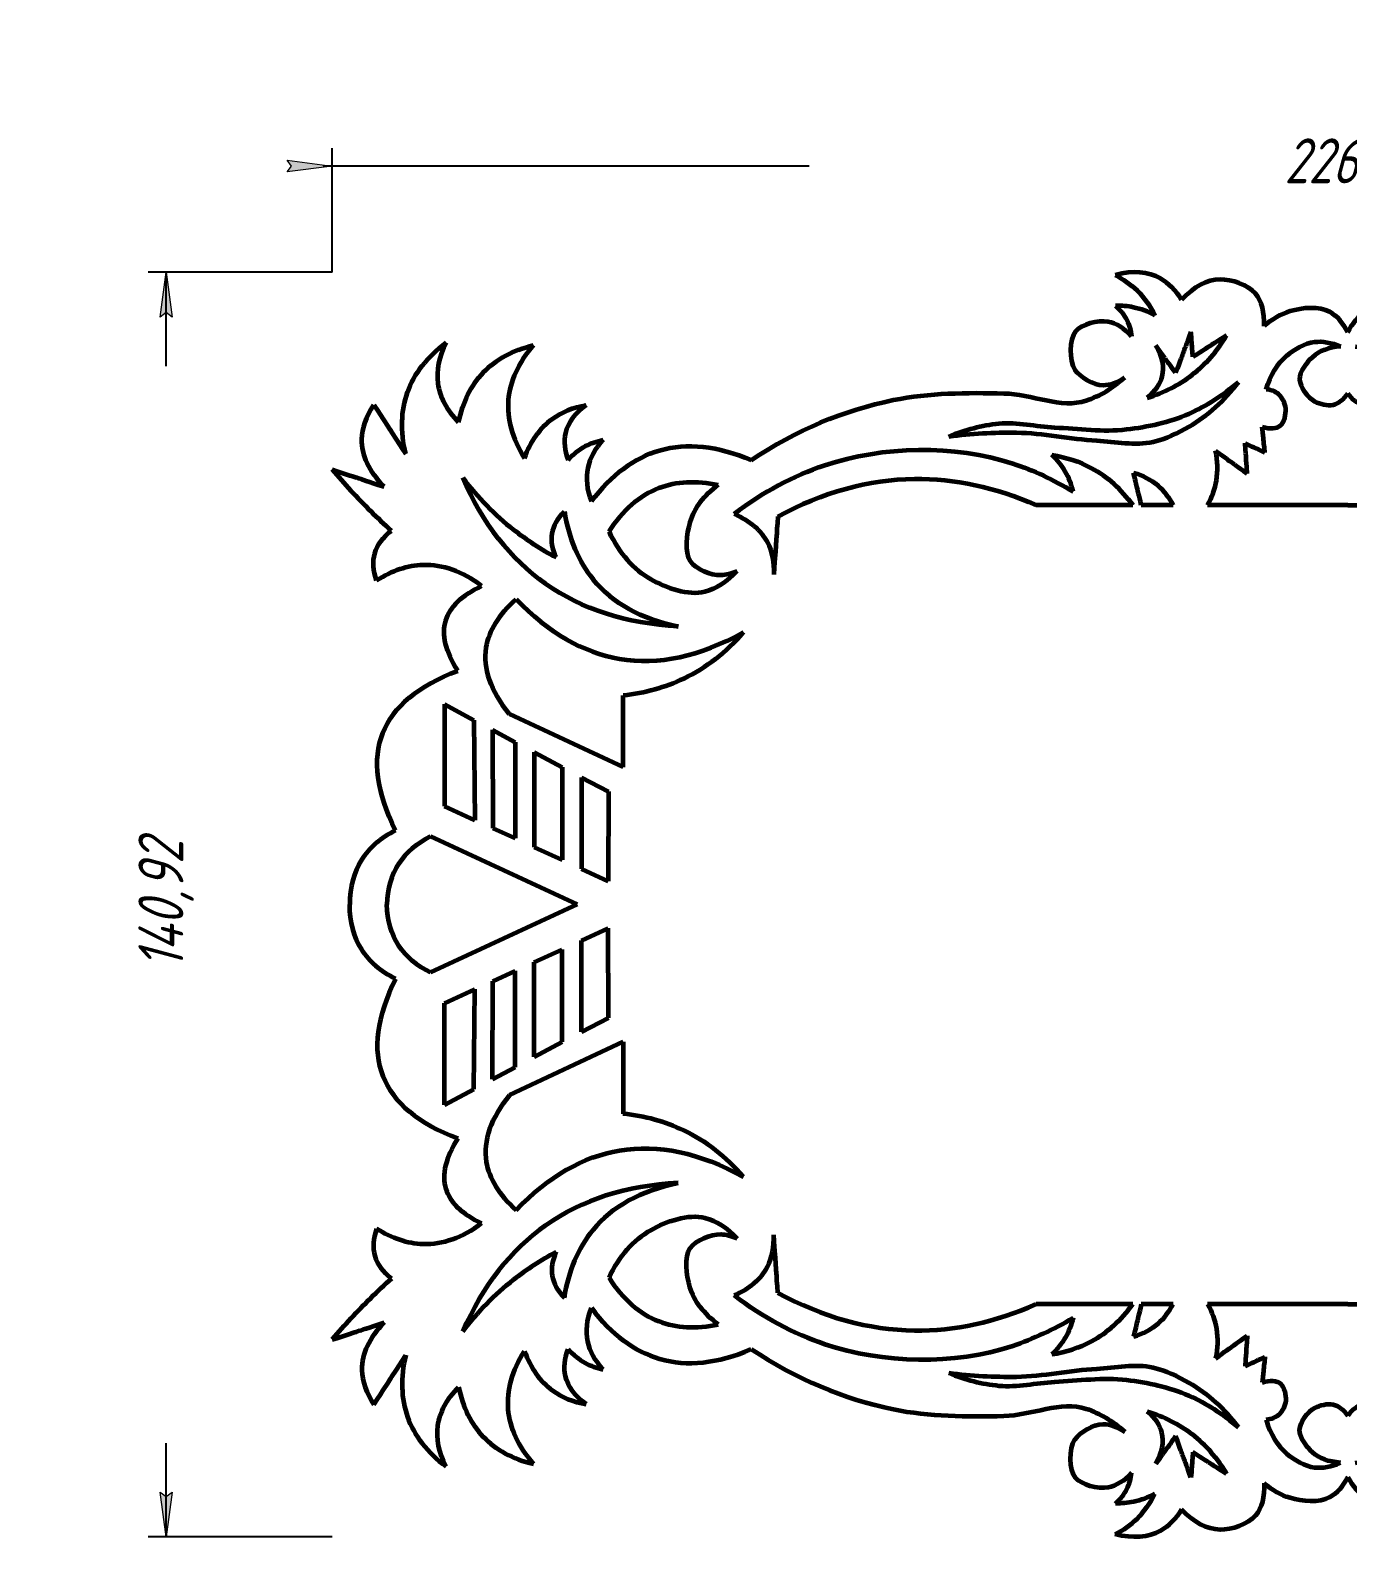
# Model space of a CAD drawing. Header units: millimetres. Extents: x -307 to 244, y -161 to 331.
# Drawn here: x -187.8 to -41, y 163 to 331.2 of the extents above; entities that cross this region are included whole.
import ezdxf

# ---------------------------------------------------------------- set-up
doc = ezdxf.new("R2010")
doc.units = ezdxf.units.MM
doc.linetypes.add('K5LT32772', pattern=[0])
doc.linetypes.add('K5LT_THIN', pattern=[0])
doc.styles.add('KDIMTEXTSTYLE', font='GOST_AU.SHX', dxfattribs={"width": 0.96, "oblique": 15, "height": 5})
doc.dimstyles.new('KDIMSTYLE (1.00)', dxfattribs={"dimtxt": 5, "dimasz": 1, "dimexe": 2, "dimexo": 0, "dimgap": 1, "dimtad": 1, "dimtxsty": 'KDIMTEXTSTYLE', "dimsah": 1, "dimcen": 0, "dimdle": 1, "dimadec": 0, "dimazin": 0, "dimtfac": 0.667, "dimtmove": 0, "dimatfit": 3, "dimfxl": 1, "dimtvp": 1, "dimtolj": 1, "dimtzin": 0, "dimarcsym": 0})

# ---------------------------------------------------------------- blocks, each defined once
blk = doc.blocks.new('KDIMARROW_01')
blk.add_hatch(color=0).paths.add_polyline_path([(0, 0), (-5, 0.658262491226197), (-4.5, 6e-16), (-5, -0.6582624912261956)])
at = {"color": 0, "linetype": 'K5LT_THIN', "lineweight": 18}
for p, q in [((-4.5, 6e-16), (-5, 0.658262491226197)), ((-5, 0.658262491226197), (0, 0)), ((0, 0), (-5, -0.6582624912261956)), ((-5, -0.6582624912261956), (-4.5, 6e-16)), ((0, 0), (-1, 0))]:
    blk.add_line(p, q, dxfattribs=at)

msp = doc.modelspace()

# ---------------------------------------------------------------- linework, layer by layer
at = {"color": 30, "linetype": 'K5LT32772', "lineweight": 60, "true_color": 0xff8000}
for p, q in [((-64.96074596124593, 278.2368140599798), (-75.72073146999332, 278.2368140599798)), ((-60.47392208685984, 278.2368140599798), (-64.00521941083878, 278.2368140599798)), ((-41.00032977843065, 278.2368140599798), (-56.61620232116856, 278.2368140599798)), ((-41.00032977843065, 278.2368140599798), (-25.38445723569274, 278.2368140599798)), ((-141.6453879714957, 256.0392603656617), (-138.361234083549, 254.2855859594765)), ((-141.6453879714957, 256.0392603656617), (-141.6453879714957, 244.6832066794028)), ((-121.7073045100557, 249.0214743797713), (-121.7342245304951, 257.0214290866743)), ((-138.361234083549, 254.2855859594765), (-138.2315064737211, 243.1333192682478)), ((-121.7073045100557, 249.0214743797713), (-134.3923055514152, 254.9452188527131)), ((-136.2820089775023, 253.1753201261506), (-133.7516448272954, 251.8241548032246)), ((-136.2820089775023, 253.1753201261506), (-136.2383392997738, 242.2284300056176)), ((-133.7516448272954, 251.8241548032246), (-133.7654099305209, 241.1057307846344)), ((-131.6229532310218, 250.6874748246319), (-131.6245209181309, 240.1337764472779)), ((-131.6229532310218, 250.6874748246319), (-128.5029887615556, 249.0214743797713)), ((-128.5029887615556, 249.0214743797713), (-128.5029887615556, 238.7166143705786)), ((-126.3657146586876, 247.8938099992392), (-123.3721078432451, 246.314329028332)), ((-126.3657146586876, 247.8938099992392), (-126.355604419556, 237.7206588151979)), ((-123.3721078432451, 246.314329028332), (-123.3853585456342, 236.3430605803964)), ((-141.6453879714957, 244.6832066794028), (-138.2315064737211, 243.1333192682478)), ((-136.2383392997738, 242.2284300056176), (-133.7654099305209, 241.1057307846344)), ((-126.8442393467088, 233.7166143705786), (-143.1712149981443, 241.2948639097159)), ((-131.6245209181309, 240.1337764472779), (-128.5029887615556, 238.7166143705786)), ((-126.355604419556, 237.7206588151979), (-123.3853585456342, 236.3430605803964)), ((-126.8442393467088, 233.7166143705786), (-143.1712149981443, 226.1383648314413)), ((-126.355604419556, 229.7125699259593), (-123.3853585456342, 231.0901681607608)), ((-123.3721078432451, 221.1188997128252), (-123.3853585456342, 231.0901681607608)), ((-131.6245209181309, 227.2994522938794), (-128.5029887615556, 228.7166143705786)), ((-128.5029887615556, 218.4117543613859), (-128.5029887615556, 228.7166143705786)), ((-126.3657146586876, 219.539418741918), (-126.355604419556, 229.7125699259593)), ((-131.6229532310218, 216.7457539165253), (-131.6245209181309, 227.2994522938794)), ((-136.2383392997738, 225.2047987355396), (-133.7654099305209, 226.3274979565228)), ((-133.7516448272954, 215.6090739379326), (-133.7654099305209, 226.3274979565228)), ((-141.6453879714957, 222.7500220617544), (-138.2315064737211, 224.2999094729094)), ((-138.361234083549, 213.1476427816807), (-138.2315064737211, 224.2999094729094)), ((-136.2820089775023, 214.2579086150066), (-136.2383392997738, 225.2047987355396)), ((-141.6453879714957, 211.3939683754955), (-141.6453879714957, 222.7500220617544)), ((-126.3657146586876, 219.539418741918), (-123.3721078432451, 221.1188997128252)), ((-121.7073045100557, 218.4117543613859), (-134.3923055514152, 212.4880098884441)), ((-131.6229532310218, 216.7457539165253), (-128.5029887615556, 218.4117543613859)), ((-121.7073045100557, 218.4117543613859), (-121.7342245304951, 210.4117996544829)), ((-136.2820089775023, 214.2579086150066), (-133.7516448272954, 215.6090739379326)), ((-141.6453879714957, 211.3939683754955), (-138.361234083549, 213.1476427816807)), ((-64.96074596124593, 189.1964146811774), (-75.72073146999332, 189.1964146811774)), ((-60.47392208685984, 189.1964146811774), (-64.00521941083878, 189.1964146811774)), ((-41.00032977843065, 189.1964146811774), (-56.61620232116856, 189.1964146811774)), ((-41.00032977843065, 189.1964146811774), (-25.38445723569274, 189.1964146811774))]:
    msp.add_line(p, q, dxfattribs=at)
for points, knots in [([(-59.51166938548135, 301.1160714709924), (-60.16790249628019, 302.1833611269979), (-60.95291036990683, 302.971666046989), (-61.86669300636126, 303.4809862309656), (-63.25317280233426, 304.2537762978734), (-64.93611665468697, 304.384290310913), (-66.9155245634194, 303.8725282700844)], [0, 0, 0, 0, 1, 1, 1, 2, 2, 2, 2]), ([(-66.9155245634194, 303.8725282700844), (-65.99787661554828, 303.4030786587525), (-65.18731590298657, 302.8260693379459), (-64.48384242573425, 302.1415003076644), (-63.67648310626552, 301.3558371600272), (-63.01017472390546, 300.428500751588), (-62.48491727865409, 299.3594910823467)], [0, 0, 0, 0, 1, 1, 1, 2, 2, 2, 2]), ([(-50.33009768132023, 298.1737196982728), (-50.25647633625936, 299.7315505541324), (-50.57703004509131, 300.9398410286566), (-51.29175880781608, 301.7985911218456), (-52.10145558662533, 302.7714457493918), (-53.95245617273179, 303.4016718852681), (-55.23850287579255, 303.3713537955505), (-56.70109166935212, 303.3368737893752), (-58.12548050591506, 302.5851130145226), (-59.51166938548135, 301.1160714709924)], [0, 0, 0, 0, 1, 1, 1, 2, 2, 2, 3, 3, 3, 3]), ([(-62.48491727865409, 299.3594910823467), (-63.25231268741082, 299.7918511536308), (-64.04913508281048, 300.0940941311962), (-64.87538446485304, 300.2662200150428), (-65.52358202051947, 300.4012537949176), (-66.18989040287953, 300.4562070635658), (-66.8743096119332, 300.4310798209876)], [0, 0, 0, 0, 1, 1, 1, 2, 2, 2, 2]), ([(-66.8743096119332, 300.4310798209876), (-66.33380855430312, 299.9643817097627), (-65.9147898808602, 299.4354564990232), (-65.61725359160444, 298.8443041887693), (-65.34016855731053, 298.2937849275077), (-65.16843959278475, 297.6892989723769), (-65.10206669802709, 297.030846323377)], [0, 0, 0, 0, 1, 1, 1, 2, 2, 2, 2]), ([(-41.00032977843065, 297.5060374576652), (-41.53429390846831, 298.5533469920794), (-42.20429131782853, 299.3034591389348), (-43.01032200651134, 299.7563738982315), (-44.19296470328534, 300.4209098022162), (-46.07248690305358, 300.2382407644681), (-47.43680797202077, 299.8305608138545), (-48.46429327507871, 299.5235325291386), (-49.42872317817854, 298.971252157278), (-50.33009768132023, 298.1737196982728)], [0, 0, 0, 0, 1, 1, 1, 2, 2, 2, 3, 3, 3, 3]), ([(-41.00032977843065, 297.5060374576652), (-40.466365648393, 298.5533469920794), (-39.79636823903277, 299.3034591389348), (-38.99033755034996, 299.7563738982315), (-37.80769485357597, 300.4209098022162), (-35.92817265380773, 300.2382407644681), (-34.56385158484054, 299.8305608138545), (-33.5363662817826, 299.5235325291386), (-32.57193637868278, 298.971252157278), (-31.67056187554108, 298.1737196982728)], [0, 0, 0, 0, 1, 1, 1, 2, 2, 2, 3, 3, 3, 3]), ([(-65.10206669802709, 297.030846323377), (-65.91431994259305, 297.9461749953716), (-66.77813015828538, 298.4897172873692), (-67.69349734510405, 298.6614731993698), (-68.8253944409926, 298.8738579350197), (-70.67381210443962, 298.3747437703814), (-71.32568902266985, 297.5931815294974), (-72.06154205804107, 296.7109368431119), (-72.0675713355338, 294.3399701844989), (-71.396908467328, 293.3200148500082), (-70.83676081670907, 292.4681329113531), (-69.35266622907766, 291.6192857045324), (-68.26325290236927, 291.6107481782126), (-67.47684287389413, 291.6045852314671), (-66.66705598219919, 291.8908673749575), (-65.83389222728447, 292.4695946086836)], [0, 0, 0, 0, 1, 1, 1, 2, 2, 2, 3, 3, 3, 4, 4, 4, 5, 5, 5, 5]), ([(-145.9524402526932, 283.9335368271412), (-146.5464655744378, 286.462332318997), (-146.4780949021324, 288.7527498412293), (-145.7473282357768, 290.8047893938378), (-145.0015092302392, 292.8990968778983), (-143.565725111825, 294.7451050301452), (-141.4399758805342, 296.3428138505784)], [0, 0, 0, 0, 1, 1, 1, 2, 2, 2, 2]), ([(-141.4399758805342, 296.3428138505784), (-142.2553735031181, 294.7468408094532), (-142.5630415284925, 293.2255933506572), (-142.3629799566576, 291.7790714741903), (-142.1530206236348, 290.2609849891137), (-141.3838505601987, 288.8252008706995), (-140.055469766349, 287.4717191189476)], [0, 0, 0, 0, 1, 1, 1, 2, 2, 2, 2]), ([(-140.055469766349, 287.4717191189476), (-139.5801490908275, 289.745351882635), (-138.6628430535286, 291.5923098232005), (-137.3035516544524, 293.0125929406443), (-135.906715048675, 294.4721059268675), (-134.04313958012, 295.4810480595246), (-131.7128252487874, 296.0394193386158)], [0, 0, 0, 0, 1, 1, 1, 2, 2, 2, 2]), ([(-131.7128252487874, 296.0394193386158), (-133.4197460221944, 294.0711646650979), (-134.3574687101935, 292.0414104923405), (-134.5259933127844, 289.9501568203438), (-134.6950940047025, 287.8517543469128), (-134.0897287251082, 285.6914311922822), (-132.7098974740015, 283.4691873564518)], [0, 0, 0, 0, 1, 1, 1, 2, 2, 2, 2]), ([(-63.34487886375969, 290.1896165522334), (-61.46534845384081, 290.7640086305802), (-59.8002643476343, 291.6130366649331), (-58.34962654514012, 292.7367006552919), (-56.83959785458948, 293.9063688254327), (-55.56193430774785, 295.3736211566444), (-54.5166359046152, 297.138457648927)], [0, 0, 0, 0, 1, 1, 1, 2, 2, 2, 2]), ([(-62.40517793253422, 296.025653914581), (-61.68012965056672, 294.7701877277089), (-61.44932591307275, 293.616169040239), (-61.7127667200523, 292.5635978521714), (-61.92772801427894, 291.7047253508043), (-62.47176539551473, 290.913398250825), (-63.34487886375969, 290.1896165522334)], [0, 0, 0, 0, 1, 1, 1, 2, 2, 2, 2]), ([(-50.08775348692178, 291.1309080202806), (-49.6330191934904, 292.7336974902595), (-48.86477255727038, 293.993226620452), (-47.78301357826172, 294.909495410858), (-46.94778195759478, 295.6169512135162), (-45.79200849883877, 296.2936324821263), (-44.71662106584179, 296.4179626951936), (-43.7915960794697, 296.5249088525685), (-42.82716617636988, 296.351806049448), (-41.82333135654233, 295.8986542858322)], [0, 0, 0, 0, 1, 1, 1, 2, 2, 2, 3, 3, 3, 3]), ([(-41.82333135654233, 295.8986542858322), (-43.12270404564294, 295.8187641762156), (-44.16132086436582, 295.4313436168507), (-44.93918181271098, 294.7363926077376), (-45.61286019467002, 294.1345196478516), (-46.39978665855953, 293.0492480418816), (-46.37346218142353, 292.2387664484278), (-46.34618745719545, 291.399028517863), (-45.47824401619565, 290.2298690779654), (-44.66716312209308, 289.7905982328667), (-44.10687061612899, 289.4871511113935), (-43.24974943244847, 289.2724087674013), (-42.63938742839602, 289.4196636547514), (-42.02704563569682, 289.5673961825054), (-41.48069308570837, 289.9877887043693), (-41.00032977843065, 290.6808412203434)], [0, 0, 0, 0, 1, 1, 1, 2, 2, 2, 3, 3, 3, 4, 4, 4, 5, 5, 5, 5]), ([(-40.17732820031897, 295.8986542858322), (-38.87795551121837, 295.8187641762156), (-37.83933869249549, 295.4313436168507), (-37.06147774415033, 294.7363926077376), (-36.38779936219129, 294.1345196478516), (-35.60087289830177, 293.0492480418816), (-35.62719737543778, 292.2387664484278), (-35.65447209966586, 291.399028517863), (-36.52241554066565, 290.2298690779654), (-37.33349643476823, 289.7905982328667), (-37.89378894073232, 289.4871511113935), (-38.75091012441284, 289.2724087674013), (-39.36127212846529, 289.4196636547514), (-39.97361392116449, 289.5673961825054), (-40.51996647115294, 289.9877887043693), (-41.00032977843065, 290.6808412203434)], [0, 0, 0, 0, 1, 1, 1, 2, 2, 2, 3, 3, 3, 4, 4, 4, 5, 5, 5, 5]), ([(-107.4583283535847, 283.2484058045086), (-102.4353650390426, 286.5817052288381), (-97.15474684723883, 288.8144755274561), (-91.61647377817339, 289.9467167003627), (-87.64661835000938, 290.7583115260784), (-83.40731159658647, 290.7844415940031), (-79.30975227416913, 290.685119990603), (-76.25097454217578, 290.6109776329503), (-72.92210678559951, 288.9582696548907), (-70.14124475368597, 289.8851830928427), (-68.6234468638024, 290.3910935781824), (-67.18766268833524, 291.2525640834627), (-65.83389222728447, 292.4695946086836)], [0, 0, 0, 0, 1, 1, 1, 2, 2, 2, 3, 3, 3, 4, 4, 4, 4]), ([(-85.45258041632148, 285.8936977986641), (-82.93232913633486, 286.2154136813407), (-80.41590875841345, 286.3578525706571), (-77.90331928255726, 286.3210144666131), (-74.91856653106294, 286.2772537832775), (-71.95285275824335, 285.5928146406715), (-68.96527897795904, 285.4307714083861), (-66.88018261653173, 285.31767771468), (-64.68939957664358, 284.8265219322318), (-62.69796784804159, 285.2883325190699), (-61.30916541025805, 285.6103941090221), (-59.91889132184818, 286.2766493116221), (-58.67406922485594, 286.9975991908655), (-56.5706374293747, 288.215820575763), (-54.74267168314877, 289.8657377103435), (-53.19017198617816, 291.9473505946071)], [0, 0, 0, 0, 1, 1, 1, 2, 2, 2, 3, 3, 3, 4, 4, 4, 5, 5, 5, 5]), ([(-85.45258041632148, 285.8936977986641), (-83.61547976994403, 286.6608627469873), (-81.75190430138902, 287.1356590447083), (-79.86185401065646, 287.3180866918272), (-77.82717182118324, 287.5144742092813), (-75.73294685344926, 286.9951161833164), (-73.66576232539715, 286.8907700238783), (-70.99806520484772, 286.756111532923), (-68.28225883111519, 286.3668143322092), (-65.65357480135494, 286.6771116899038), (-63.30539205095674, 286.9542978768261), (-60.86590854080573, 287.4731927467915), (-58.70967894718502, 288.4219880840286), (-56.73730190545138, 289.2898836671366), (-54.89746625178244, 290.4650045039961), (-53.19017198617816, 291.9473505946071)], [0, 0, 0, 0, 1, 1, 1, 2, 2, 2, 3, 3, 3, 4, 4, 4, 5, 5, 5, 5]), ([(-50.5328749983477, 286.9467658128769), (-49.62254571734295, 286.6965952841616), (-48.94991765563268, 286.7460532298755), (-48.51499081321688, 287.095139650019), (-48.08728063028607, 287.4384337446967), (-47.85914651159132, 288.3822219033467), (-47.92149546464898, 288.9943247654362), (-47.97763447862082, 289.5454623458101), (-48.29665826373565, 290.2367080116541), (-48.72271418521564, 290.5967622065695), (-49.0713024419754, 290.8913495079468), (-49.52631554254411, 291.0693981125172), (-50.08775348692178, 291.1309080202806)], [0, 0, 0, 0, 1, 1, 1, 2, 2, 2, 3, 3, 3, 4, 4, 4, 4]), ([(-148.3625064514599, 280.2927985268765), (-150.0405415356412, 282.0093993338699), (-150.8609896033065, 283.7699441457349), (-150.8238506544557, 285.5744329624717), (-150.7979076200289, 286.8349402450982), (-150.3534982500436, 288.1168903508252), (-149.4906225444997, 289.4202832796527)], [0, 0, 0, 0, 1, 1, 1, 2, 2, 2, 2]), ([(-132.7098974740015, 283.4691873564518), (-132.032171598502, 285.3769646656998), (-130.9994896509588, 286.836963281192), (-129.6118516313718, 287.8491832029282), (-128.5582674095753, 288.6177258080429), (-127.3000572206146, 289.128131828093), (-125.8372210644898, 289.3804012630785)], [0, 0, 0, 0, 1, 1, 1, 2, 2, 2, 2]), ([(-125.8372210644898, 289.3804012630785), (-127.1138597934818, 288.4759748531615), (-127.8854037772785, 287.4314229981753), (-128.1518530158797, 286.2467456981198), (-128.3573595083441, 285.3330299077701), (-128.2624002488, 284.335957682556), (-127.8669752372471, 283.2555290224773)], [0, 0, 0, 0, 1, 1, 1, 2, 2, 2, 2]), ([(-127.8669752372471, 283.2555290224773), (-127.2961920517069, 283.8920862826497), (-126.6552170497835, 284.4024923026998), (-125.944050231477, 284.7867470826276), (-125.3314231927852, 285.1177592472431), (-124.6667083759758, 285.3551573961036), (-123.9499057810487, 285.4989415292092)], [0, 0, 0, 0, 1, 1, 1, 2, 2, 2, 2]), ([(-123.9499057810487, 285.4989415292092), (-124.8554855177314, 284.5342968958067), (-125.4252410749966, 283.5016149482635), (-125.6591724528444, 282.4008956865795), (-125.907727982648, 281.2313652808253), (-125.7771590007748, 279.9850249993077), (-125.2674655072245, 278.6618748420265)], [0, 0, 0, 0, 1, 1, 1, 2, 2, 2, 2]), ([(-125.2674655072245, 278.6618748420265), (-123.0246523158084, 281.615615606251), (-120.4897142117907, 283.5034052900153), (-117.6626511951715, 284.3252438933193), (-114.603310442242, 285.2146065699338), (-111.2018694950464, 284.8556605403303), (-107.4583283535847, 283.2484058045086)], [0, 0, 0, 0, 1, 1, 1, 2, 2, 2, 2]), ([(-109.3546934380902, 277.2512921174167), (-106.1447314223398, 279.7081088123711), (-102.7849101817157, 281.4988562174636), (-99.25819263569252, 282.6805425488946), (-92.81910032566589, 284.8380692774417), (-84.82378624373234, 285.0304382605237), (-78.3286345213945, 282.8720623154899), (-76.0291620290209, 282.1079344973917), (-73.77339426354001, 281.0634050599978), (-71.61121596738506, 279.744104057516)], [0, 0, 0, 0, 1, 1, 1, 2, 2, 2, 3, 3, 3, 3]), ([(-56.61620232116856, 278.2368140599798), (-56.12424449327813, 279.1255802200332), (-55.79782205156579, 280.0406880532964), (-55.63693499603154, 280.9821375597697), (-55.45505342173947, 282.0464389591908), (-55.48472818916787, 283.1444053540415), (-55.72595929831672, 284.2760367443215)], [0, 0, 0, 0, 1, 1, 1, 2, 2, 2, 2]), ([(-71.61121596738506, 279.744104057516), (-71.79224378799442, 280.5488816633122), (-72.0799709230931, 281.2919384035508), (-72.4743973726811, 281.9732742782319), (-72.86714210141703, 282.6517051328544), (-73.3656782140241, 283.2689403198917), (-73.9700057105023, 283.8249798393439)], [0, 0, 0, 0, 1, 1, 1, 2, 2, 2, 2]), ([(-73.9700057105023, 283.8249798393439), (-72.36118502367704, 283.5743727741425), (-70.88931650074187, 283.0877065689785), (-69.55440014169682, 282.3649812238518), (-67.78166450771879, 281.4052199892215), (-66.25044644756849, 280.0291642679308), (-64.96074596124593, 278.2368140599798)], [0, 0, 0, 0, 1, 1, 1, 2, 2, 2, 2]), ([(-147.5420583837946, 275.3701101208849), (-149.1108346861217, 276.7958078091527), (-150.6149894768413, 278.282869931796), (-152.0545227559536, 279.8312964888148), (-152.7713456486564, 280.6023433411839), (-153.4721450397872, 281.3886060726965), (-154.1569209293459, 282.1900846833524)], [0, 0, 0, 0, 1, 1, 1, 2, 2, 2, 2]), ([(-115.5958594628854, 264.724795005194), (-121.4032478121463, 265.0357164477995), (-126.325936413748, 266.6150790408134), (-130.3639252676905, 269.4628827842356), (-134.2673039361256, 272.2157522908244), (-137.3439843121267, 276.1539031721058), (-139.5939663956937, 281.2773354280797)], [0, 0, 0, 0, 1, 1, 1, 2, 2, 2, 2]), ([(-139.5939663956937, 281.2773354280797), (-137.9281450277765, 279.0790837128511), (-136.0411143971625, 277.1510306772237), (-133.9328745038518, 275.4931763211977), (-132.4612906897553, 274.3359685270571), (-130.8819280967414, 273.3104084017234), (-129.1947867248101, 272.4164959451966)], [0, 0, 0, 0, 1, 1, 1, 2, 2, 2, 2]), ([(-123.3032323531559, 275.2746769975867), (-121.7718478027169, 277.6872798081152), (-119.9201421680247, 279.3110832108453), (-117.7481154490794, 280.1460872057768), (-115.7984144835084, 280.8956213072562), (-113.5906116113754, 281.0095724232372), (-111.1247068326806, 280.48794055372)], [0, 0, 0, 0, 1, 1, 1, 2, 2, 2, 2]), ([(-104.4969430520309, 276.9655420947072), (-99.46312194542256, 279.6952745459524), (-94.39148991689683, 281.092274656976), (-89.28204696645375, 281.156542427778), (-84.79082304279375, 281.2130340947847), (-80.2703845439736, 280.2397913055187), (-75.72073146999332, 278.2368140599798)], [0, 0, 0, 0, 1, 1, 1, 2, 2, 2, 2]), ([(-64.86578766626222, 281.8427058151931), (-63.80683631193713, 281.5343643740466), (-62.89681011079968, 281.0496765060495), (-62.13570906284993, 280.3886422112018), (-61.46672128673881, 279.8076104756201), (-60.91279229474211, 279.0903344252127), (-60.47392208685984, 278.2368140599798)], [0, 0, 0, 0, 1, 1, 1, 2, 2, 2, 2]), ([(-111.1247068326806, 280.48794055372), (-112.762109273212, 279.3002141223996), (-113.8161570960367, 277.9185568411293), (-114.2868503011549, 276.3429687099091), (-114.6803863778808, 275.0256546612802), (-114.9630459223099, 272.9766631569038), (-114.244118632662, 271.9843385236337), (-113.6258226047646, 271.130913722586), (-112.0114467970914, 270.4039807625223), (-110.8255851532303, 270.4459984578895), (-110.2386945311327, 270.4667932879617), (-109.6404511722322, 270.6234760724356), (-109.0308550765287, 270.9160468113113)], [0, 0, 0, 0, 1, 1, 1, 2, 2, 2, 3, 3, 3, 4, 4, 4, 4]), ([(-129.1947867248101, 272.4164959451966), (-129.6187645882594, 273.3468220497508), (-129.762343005806, 274.2288037575378), (-129.6255219774503, 275.0624410685576), (-129.4821535229677, 275.9359712145899), (-129.0309070678209, 276.7564193148569), (-128.2717826120098, 277.5237853693584)], [0, 0, 0, 0, 1, 1, 1, 2, 2, 2, 2]), ([(-128.2717826120098, 277.5237853693584), (-127.7797962793549, 274.4833526844478), (-126.7132137490078, 271.9604747761269), (-125.0720350209687, 269.9551516443958), (-122.9102582425444, 267.3137202723276), (-119.7515330565166, 265.5702680592603), (-115.5958594628854, 264.724795005194)], [0, 0, 0, 0, 1, 1, 1, 2, 2, 2, 2]), ([(-109.3546934380902, 277.2512921174167), (-107.6007862223459, 276.4962345643913), (-106.369308179811, 275.4359967177031), (-105.6602593104854, 274.0705785773517), (-105.1304579710835, 273.0503380961985), (-104.8923329616213, 271.8597130488873), (-104.9458842820987, 270.4987034354182)], [0, 0, 0, 0, 1, 1, 1, 2, 2, 2, 2]), ([(-149.1932091688171, 269.8320844293557), (-149.5851536944184, 270.936231321355), (-149.6501061501598, 271.9446991494564), (-149.3880665360415, 272.85748791366), (-149.1185778323506, 273.7962248356952), (-148.5032417816017, 274.6337655714368), (-147.5420583837946, 275.3701101208849)], [0, 0, 0, 0, 1, 1, 1, 2, 2, 2, 2]), ([(-123.3032323531559, 275.2746769975867), (-122.1455386804976, 272.8442906520895), (-120.5929547252557, 271.0780483543831), (-118.6454804874302, 269.9759501044676), (-116.9399567033087, 269.0107744214412), (-114.4654459480417, 268.1360224495533), (-112.6203152299319, 268.608536712695), (-111.3459521287329, 268.9348847246964), (-110.1494654109319, 269.7040547575685), (-109.0308550765287, 270.9160468113113)], [0, 0, 0, 0, 1, 1, 1, 2, 2, 2, 3, 3, 3, 3]), ([(-137.4895154604748, 269.2290537875672), (-139.6592837911059, 270.8481271780871), (-141.8375740166594, 271.6234510622035), (-144.0243861371353, 271.5550254399163), (-145.7420694041351, 271.5012789175992), (-147.4650104146957, 270.9269652474123), (-149.1932091688171, 269.8320844293557)], [0, 0, 0, 0, 1, 1, 1, 2, 2, 2, 2]), ([(-140.1477674109692, 259.7774912969206), (-141.5234140692923, 261.9222079245567), (-141.9664560610414, 263.7928296674972), (-141.4768933862163, 265.3893565257421), (-141.0069867923046, 266.9217823756384), (-139.6778608170575, 268.2016814629134), (-137.4895154604748, 269.2290537875672)], [0, 0, 0, 0, 1, 1, 1, 2, 2, 2, 2]), ([(-134.3923055514152, 254.9452188527131), (-136.4889690508566, 257.5525227161264), (-137.349078245974, 260.024750737041), (-136.9726331367676, 262.3619029154568), (-136.6690786105548, 264.2465153193783), (-135.5614736311821, 266.0432967303607), (-133.6498181986496, 267.7522471484037)], [0, 0, 0, 0, 1, 1, 1, 2, 2, 2, 2]), ([(-133.6498181986496, 267.7522471484037), (-130.0502620316028, 264.0129108978189), (-126.2105647697776, 261.7977009390735), (-122.130726413174, 261.1066172721678), (-117.7987522969854, 260.3728243383594), (-113.1960382715924, 261.3573620978017), (-108.322584336995, 264.0602305504949)], [0, 0, 0, 0, 1, 1, 1, 2, 2, 2, 2]), ([(-108.322584336995, 264.0602305504949), (-110.2707249023398, 261.8054098193924), (-112.4859348610851, 260.0824687403683), (-114.9682142132309, 258.8914073134225), (-117.0378875364964, 257.8983248629766), (-119.2932243089178, 257.2749987873939), (-121.7342245304951, 257.0214290866743)], [0, 0, 0, 0, 1, 1, 1, 2, 2, 2, 2]), ([(-147.0887586150377, 241.9819712950001), (-149.1994519810961, 246.2453639172809), (-149.6671074168312, 249.8635401832315), (-148.4917249222431, 252.836500092852), (-147.3261469664126, 255.7846608406737), (-144.5448277959879, 258.0983245753632), (-140.1477674109692, 259.7774912969206)], [0, 0, 0, 0, 1, 1, 1, 2, 2, 2, 2]), ([(-147.0887586150377, 241.9819712950001), (-148.7505588334759, 241.1532652317463), (-150.0058444767649, 240.0702736963597), (-150.8546155449047, 238.7329966888403), (-151.7402124613209, 237.3376989004166), (-152.1832544530699, 235.665571460996), (-152.1837415201519, 233.7166143705786)], [0, 0, 0, 0, 1, 1, 1, 2, 2, 2, 2]), ([(-143.1712149981443, 241.2948639097159), (-144.7246162063015, 240.5336613217102), (-145.907396858669, 239.532024917502), (-146.7195569552468, 238.2899546970912), (-147.5514213479523, 237.0177498769416), (-147.9944633397013, 235.4933031014373), (-148.048682930494, 233.7166143705786)], [0, 0, 0, 0, 1, 1, 1, 2, 2, 2, 2]), ([(-147.0887586150377, 225.4512574461572), (-148.7505588334759, 226.2799635094109), (-150.0058444767649, 227.3629550447975), (-150.8546155449047, 228.7002320523169), (-151.7402124613209, 230.0955298407406), (-152.1832544530699, 231.7676572801612), (-152.1837415201519, 233.7166143705786)], [0, 0, 0, 0, 1, 1, 1, 2, 2, 2, 2]), ([(-143.1712149981443, 226.1383648314413), (-144.7246162063015, 226.899567419447), (-145.907396858669, 227.9012038236552), (-146.7195569552468, 229.143274044066), (-147.5514213479523, 230.4154788642157), (-147.9944633397013, 231.9399256397199), (-148.048682930494, 233.7166143705786)], [0, 0, 0, 0, 1, 1, 1, 2, 2, 2, 2]), ([(-147.0887586150377, 225.4512574461572), (-149.1994519810961, 221.1878648238763), (-149.6671074168312, 217.5696885579257), (-148.4917249222431, 214.5967286483052), (-147.3261469664126, 211.6485679004835), (-144.5448277959879, 209.334904165794), (-140.1477674109692, 207.6557374442366)], [0, 0, 0, 0, 1, 1, 1, 2, 2, 2, 2]), ([(-134.3923055514152, 212.4880098884441), (-136.4889690508566, 209.8807060250308), (-137.349078245974, 207.4084780041162), (-136.9726331367676, 205.0713258257005), (-136.6690786105548, 203.1867134217789), (-135.5614736311821, 201.3899320107966), (-133.6498181986496, 199.6809815927535)], [0, 0, 0, 0, 1, 1, 1, 2, 2, 2, 2]), ([(-108.322584336995, 203.3729981906624), (-110.2707249023398, 205.6278189217648), (-112.4859348610851, 207.3507600007889), (-114.9682142132309, 208.5418214277347), (-117.0378875364964, 209.5349038781806), (-119.2932243089178, 210.1582299537633), (-121.7342245304951, 210.4117996544829)], [0, 0, 0, 0, 1, 1, 1, 2, 2, 2, 2]), ([(-140.1477674109692, 207.6557374442366), (-141.5234140692923, 205.5110208166005), (-141.9664560610414, 203.64039907366), (-141.4768933862163, 202.0438722154151), (-141.0069867923046, 200.5114463655189), (-139.6778608170575, 199.2315472782438), (-137.4895154604748, 198.20417495359)], [0, 0, 0, 0, 1, 1, 1, 2, 2, 2, 2]), ([(-133.6498181986496, 199.6809815927535), (-130.0502620316028, 203.4203178433384), (-126.2105647697776, 205.6355278020837), (-122.130726413174, 206.3266114689894), (-117.7987522969854, 207.0604044027979), (-113.1960382715924, 206.0758666433555), (-108.322584336995, 203.3729981906624)], [0, 0, 0, 0, 1, 1, 1, 2, 2, 2, 2]), ([(-115.5958594628854, 202.7084337359632), (-121.4032478121463, 202.3975122933577), (-126.325936413748, 200.8181497003438), (-130.3639252676905, 197.9703459569216), (-134.2673039361256, 195.2174764503328), (-137.3439843121267, 191.2793255690514), (-139.5939663956937, 186.1558933130775)], [0, 0, 0, 0, 1, 1, 1, 2, 2, 2, 2]), ([(-128.2717826120098, 189.9094433717988), (-127.7797962793549, 192.9498760567094), (-126.7132137490078, 195.4727539650303), (-125.0720350209687, 197.4780770967615), (-122.9102582425444, 200.1195084688296), (-119.7515330565166, 201.8629606818969), (-115.5958594628854, 202.7084337359632)], [0, 0, 0, 0, 1, 1, 1, 2, 2, 2, 2]), ([(-123.3032323531559, 192.1585517435705), (-122.1455386804976, 194.5889380890678), (-120.5929547252557, 196.3551803867741), (-118.6454804874302, 197.4572786366896), (-116.9399567033087, 198.422454319716), (-114.4654459480417, 199.2972062916039), (-112.6203152299319, 198.8246920284623), (-111.3459521287329, 198.4983440164608), (-110.1494654109319, 197.7291739835887), (-109.0308550765287, 196.5171819298459)], [0, 0, 0, 0, 1, 1, 1, 2, 2, 2, 3, 3, 3, 3]), ([(-149.1932091688171, 197.6011443118015), (-149.5851536944184, 196.4969974198023), (-149.6501061501598, 195.4885295917009), (-149.3880665360415, 194.5757408274973), (-149.1185778323506, 193.6370039054621), (-148.5032417816017, 192.7994631697204), (-147.5420583837946, 192.0631186202723)], [0, 0, 0, 0, 1, 1, 1, 2, 2, 2, 2]), ([(-137.4895154604748, 198.20417495359), (-139.6592837911059, 196.5851015630702), (-141.8375740166594, 195.8097776789538), (-144.0243861371353, 195.8782033012409), (-145.7420694041351, 195.9319498235581), (-147.4650104146957, 196.5062634937449), (-149.1932091688171, 197.6011443118015)], [0, 0, 0, 0, 1, 1, 1, 2, 2, 2, 2]), ([(-111.1247068326806, 186.9452881874373), (-112.762109273212, 188.1330146187576), (-113.8161570960367, 189.5146719000279), (-114.2868503011549, 191.0902600312481), (-114.6803863778808, 192.407574079877), (-114.9630459223099, 194.4565655842534), (-114.244118632662, 195.4488902175235), (-113.6258226047646, 196.3023150185712), (-112.0114467970914, 197.0292479786349), (-110.8255851532303, 196.9872302832678), (-110.2386945311327, 196.9664354531956), (-109.6404511722322, 196.8097526687217), (-109.0308550765287, 196.5171819298459)], [0, 0, 0, 0, 1, 1, 1, 2, 2, 2, 3, 3, 3, 4, 4, 4, 4]), ([(-109.3546934380902, 190.1819366237406), (-107.6007862223459, 190.9369941767658), (-106.369308179811, 191.9972320234542), (-105.6602593104854, 193.3626501638055), (-105.1304579710835, 194.3828906449587), (-104.8923329616213, 195.5735156922699), (-104.9458842820987, 196.934525305739)], [0, 0, 0, 0, 1, 1, 1, 2, 2, 2, 2]), ([(-139.5939663956937, 186.1558933130775), (-137.9281450277765, 188.3541450283061), (-136.0411143971625, 190.2821980639335), (-133.9328745038518, 191.9400524199595), (-132.4612906897553, 193.0972602141001), (-130.8819280967414, 194.1228203394338), (-129.1947867248101, 195.0167327959606)], [0, 0, 0, 0, 1, 1, 1, 2, 2, 2, 2]), ([(-129.1947867248101, 195.0167327959606), (-129.6187645882594, 194.0864066914064), (-129.762343005806, 193.2044249836194), (-129.6255219774503, 192.3707876725996), (-129.4821535229677, 191.4972575265673), (-129.0309070678209, 190.6768094263003), (-128.2717826120098, 189.9094433717988)], [0, 0, 0, 0, 1, 1, 1, 2, 2, 2, 2]), ([(-147.5420583837946, 192.0631186202723), (-149.1108346861217, 190.6374209320045), (-150.6149894768413, 189.1503588093612), (-152.0545227559536, 187.6019322523425), (-152.7713456486564, 186.8308853999733), (-153.4721450397872, 186.0446226684608), (-154.1569209293459, 185.2431440578048)], [0, 0, 0, 0, 1, 1, 1, 2, 2, 2, 2]), ([(-123.3032323531559, 192.1585517435705), (-121.7718478027169, 189.7459489330421), (-119.9201421680247, 188.122145530312), (-117.7481154490794, 187.2871415353804), (-115.7984144835084, 186.537607433901), (-113.5906116113754, 186.42365631792), (-111.1247068326806, 186.9452881874373)], [0, 0, 0, 0, 1, 1, 1, 2, 2, 2, 2]), ([(-109.3546934380902, 190.1819366237406), (-106.1447314223398, 187.7251199287861), (-102.7849101817157, 185.9343725236936), (-99.25819263569252, 184.7526861922626), (-92.81910032566589, 182.5951594637155), (-84.82378624373234, 182.4027904806335), (-78.3286345213945, 184.5611664256674), (-76.0291620290209, 185.3252942437655), (-73.77339426354001, 186.3698236811594), (-71.61121596738506, 187.6891246836412)], [0, 0, 0, 0, 1, 1, 1, 2, 2, 2, 3, 3, 3, 3]), ([(-104.4969430520309, 190.46768664645), (-99.46312194542256, 187.7379541952048), (-94.39148991689683, 186.3409540841812), (-89.28204696645375, 186.2766863133792), (-84.79082304279375, 186.2201946463725), (-80.2703845439736, 187.1934374356386), (-75.72073146999332, 189.1964146811774)], [0, 0, 0, 0, 1, 1, 1, 2, 2, 2, 2]), ([(-123.9499057810487, 181.9342872119481), (-124.8554855177314, 182.8989318453505), (-125.4252410749966, 183.9316137928938), (-125.6591724528444, 185.0323330545777), (-125.907727982648, 186.2018634603319), (-125.7771590007748, 187.4482037418496), (-125.2674655072245, 188.7713538991308)], [0, 0, 0, 0, 1, 1, 1, 2, 2, 2, 2]), ([(-125.2674655072245, 188.7713538991308), (-123.0246523158084, 185.8176131349062), (-120.4897142117907, 183.9298234511419), (-117.6626511951715, 183.1079848478379), (-114.603310442242, 182.2186221712234), (-111.2018694950464, 182.5775682008269), (-107.4583283535847, 184.1848229366486)], [0, 0, 0, 0, 1, 1, 1, 2, 2, 2, 2]), ([(-73.9700057105023, 183.6082489018133), (-72.36118502367704, 183.8588559670146), (-70.88931650074187, 184.3455221721787), (-69.55440014169682, 185.0682475173055), (-67.78166450771879, 186.0280087519358), (-66.25044644756849, 187.4040644732264), (-64.96074596124593, 189.1964146811774)], [0, 0, 0, 0, 1, 1, 1, 2, 2, 2, 2]), ([(-64.86578766626222, 185.5905229259641), (-63.80683631193713, 185.8988643671106), (-62.89681011079968, 186.3835522351077), (-62.13570906284993, 187.0445865299554), (-61.46672128673881, 187.6256182655371), (-60.91279229474211, 188.3428943159445), (-60.47392208685984, 189.1964146811774)], [0, 0, 0, 0, 1, 1, 1, 2, 2, 2, 2]), ([(-56.61620232116856, 189.1964146811774), (-56.12424449327813, 188.3076485211241), (-55.79782205156579, 187.3925406878608), (-55.63693499603154, 186.4510911813875), (-55.45505342173947, 185.3867897819664), (-55.48472818916787, 184.2888233871157), (-55.72595929831672, 183.1571919968358)], [0, 0, 0, 0, 1, 1, 1, 2, 2, 2, 2]), ([(-148.3625064514599, 187.1404302142807), (-150.0405415356412, 185.4238294072874), (-150.8609896033065, 183.6632845954223), (-150.8238506544557, 181.8587957786855), (-150.7979076200289, 180.598288496059), (-150.3534982500436, 179.316338390332), (-149.4906225444997, 178.0129454615046)], [0, 0, 0, 0, 1, 1, 1, 2, 2, 2, 2]), ([(-71.61121596738506, 187.6891246836412), (-71.79224378799442, 186.8843470778451), (-72.0799709230931, 186.1412903376064), (-72.4743973726811, 185.4599544629253), (-72.86714210141703, 184.7815236083028), (-73.3656782140241, 184.1642884212655), (-73.9700057105023, 183.6082489018133)], [0, 0, 0, 0, 1, 1, 1, 2, 2, 2, 2]), ([(-145.9524402526932, 183.4996919140161), (-146.5464655744378, 180.9708964221602), (-146.4780949021324, 178.6804788999279), (-145.7473282357768, 176.6284393473194), (-145.0015092302392, 174.5341318632589), (-143.565725111825, 172.688123711012), (-141.4399758805342, 171.0904148905788)], [0, 0, 0, 0, 1, 1, 1, 2, 2, 2, 2]), ([(-131.7128252487874, 171.3938094025414), (-133.4197460221944, 173.3620640760593), (-134.3574687101935, 175.3918182488167), (-134.5259933127844, 177.4830719208135), (-134.6950940047025, 179.5814743942444), (-134.0897287251082, 181.7417975488751), (-132.7098974740015, 183.9640413847054)], [0, 0, 0, 0, 1, 1, 1, 2, 2, 2, 2]), ([(-132.7098974740015, 183.9640413847054), (-132.032171598502, 182.0562640754574), (-130.9994896509588, 180.5962654599653), (-129.6118516313718, 179.584045538229), (-128.5582674095753, 178.8155029331143), (-127.3000572206146, 178.3050969130642), (-125.8372210644898, 178.0528274780787)], [0, 0, 0, 0, 1, 1, 1, 2, 2, 2, 2]), ([(-125.8372210644898, 178.0528274780787), (-127.1138597934818, 178.9572538879957), (-127.8854037772785, 180.001805742982), (-128.1518530158797, 181.1864830430375), (-128.3573595083441, 182.1001988333871), (-128.2624002488, 183.0972710586012), (-127.8669752372471, 184.1776997186799)], [0, 0, 0, 0, 1, 1, 1, 2, 2, 2, 2]), ([(-127.8669752372471, 184.1776997186799), (-127.2961920517069, 183.5411424585075), (-126.6552170497835, 183.0307364384574), (-125.944050231477, 182.6464816585296), (-125.3314231927852, 182.3154694939141), (-124.6667083759758, 182.0780713450536), (-123.9499057810487, 181.9342872119481)], [0, 0, 0, 0, 1, 1, 1, 2, 2, 2, 2]), ([(-107.4583283535847, 184.1848229366486), (-102.4353650390426, 180.8515235123192), (-97.15474684723883, 178.6187532137011), (-91.61647377817339, 177.4865120407945), (-87.64661835000938, 176.6749172150788), (-83.40731159658647, 176.6487871471542), (-79.30975227416913, 176.7481087505543), (-76.25097454217578, 176.822251108207), (-72.92210678559951, 178.4749590862665), (-70.14124475368597, 177.5480456483145), (-68.6234468638024, 177.0421351629748), (-67.18766268833524, 176.1806646576945), (-65.83389222728447, 174.9636341324737)], [0, 0, 0, 0, 1, 1, 1, 2, 2, 2, 3, 3, 3, 4, 4, 4, 4]), ([(-85.45258041632148, 181.5395309424931), (-82.93232913633486, 181.2178150598164), (-80.41590875841345, 181.0753761705001), (-77.90331928255726, 181.1122142745442), (-74.91856653106294, 181.1559749578797), (-71.95285275824335, 181.8404141004858), (-68.96527897795904, 182.0024573327711), (-66.88018261653173, 182.1155510264772), (-64.68939957664358, 182.6067068089254), (-62.69796784804159, 182.1448962220874), (-61.30916541025805, 181.8228346321351), (-59.91889132184818, 181.1565794295351), (-58.67406922485594, 180.4356295502917), (-56.5706374293747, 179.2174081653943), (-54.74267168314877, 177.5674910308137), (-53.19017198617816, 175.4858781465501)], [0, 0, 0, 0, 1, 1, 1, 2, 2, 2, 3, 3, 3, 4, 4, 4, 5, 5, 5, 5]), ([(-141.4399758805342, 171.0904148905788), (-142.2553735031181, 172.686387931704), (-142.5630415284925, 174.2076353905001), (-142.3629799566576, 175.6541572669669), (-142.1530206236348, 177.1722437520435), (-141.3838505601987, 178.6080278704578), (-140.055469766349, 179.9615096222096)], [0, 0, 0, 0, 1, 1, 1, 2, 2, 2, 2]), ([(-140.055469766349, 179.9615096222096), (-139.5801490908275, 177.6878768585223), (-138.6628430535286, 175.8409189179567), (-137.3035516544524, 174.4206358005129), (-135.906715048675, 172.9611228142898), (-134.04313958012, 171.9521806816325), (-131.7128252487874, 171.3938094025414)], [0, 0, 0, 0, 1, 1, 1, 2, 2, 2, 2]), ([(-85.45258041632148, 181.5395309424931), (-83.61547976994403, 180.7723659941699), (-81.75190430138902, 180.2975696964489), (-79.86185401065646, 180.11514204933), (-77.82717182118324, 179.9187545318759), (-75.73294685344926, 180.4381125578408), (-73.66576232539715, 180.5424587172789), (-70.99806520484772, 180.6771172082342), (-68.28225883111519, 181.066414408948), (-65.65357480135494, 180.7561170512534), (-63.30539205095674, 180.4789308643311), (-60.86590854080573, 179.9600359943657), (-58.70967894718502, 179.0112406571287), (-56.73730190545138, 178.1433450740207), (-54.89746625178244, 176.9682242371611), (-53.19017198617816, 175.4858781465501)], [0, 0, 0, 0, 1, 1, 1, 2, 2, 2, 3, 3, 3, 4, 4, 4, 5, 5, 5, 5]), ([(-50.5328749983477, 180.4864629282803), (-49.62254571734295, 180.7366334569957), (-48.94991765563268, 180.6871755112817), (-48.51499081321688, 180.3380890911383), (-48.08728063028607, 179.9947949964605), (-47.85914651159132, 179.0510068378105), (-47.92149546464898, 178.438903975721), (-47.97763447862082, 177.8877663953472), (-48.29665826373565, 177.1965207295032), (-48.72271418521564, 176.8364665345877), (-49.0713024419754, 176.5418792332104), (-49.52631554254411, 176.36383062864), (-50.08775348692178, 176.3023207208767)], [0, 0, 0, 0, 1, 1, 1, 2, 2, 2, 3, 3, 3, 4, 4, 4, 4]), ([(-63.34487886375969, 177.2436121889238), (-61.46534845384081, 176.669220110577), (-59.8002643476343, 175.8201920762241), (-58.34962654514012, 174.6965280858653), (-56.83959785458948, 173.5268599157245), (-55.56193430774785, 172.0596075845128), (-54.5166359046152, 170.2947710922302)], [0, 0, 0, 0, 1, 1, 1, 2, 2, 2, 2]), ([(-62.40517793253422, 171.4075748265762), (-61.68012965056672, 172.6630410134483), (-61.44932591307275, 173.8170597009182), (-61.7127667200523, 174.8696308889858), (-61.92772801427894, 175.7285033903529), (-62.47176539551473, 176.5198304903322), (-63.34487886375969, 177.2436121889238)], [0, 0, 0, 0, 1, 1, 1, 2, 2, 2, 2]), ([(-41.82333135654233, 171.534574455325), (-43.12270404564294, 171.6144645649416), (-44.16132086436582, 172.0018851243065), (-44.93918181271098, 172.6968361334197), (-45.61286019467002, 173.2987090933056), (-46.39978665855953, 174.3839806992756), (-46.37346218142353, 175.1944622927294), (-46.34618745719545, 176.0342002232942), (-45.47824401619565, 177.2033596631919), (-44.66716312209308, 177.6426305082906), (-44.10687061612899, 177.9460776297637), (-43.24974943244847, 178.160819973756), (-42.63938742839602, 178.0135650864058), (-42.02704563569682, 177.8658325586518), (-41.48069308570837, 177.4454400367878), (-41.00032977843065, 176.7523875208138)], [0, 0, 0, 0, 1, 1, 1, 2, 2, 2, 3, 3, 3, 4, 4, 4, 5, 5, 5, 5]), ([(-40.17732820031897, 171.534574455325), (-38.87795551121837, 171.6144645649416), (-37.83933869249549, 172.0018851243065), (-37.06147774415033, 172.6968361334197), (-36.38779936219129, 173.2987090933056), (-35.60087289830177, 174.3839806992756), (-35.62719737543778, 175.1944622927294), (-35.65447209966586, 176.0342002232942), (-36.52241554066565, 177.2033596631919), (-37.33349643476823, 177.6426305082906), (-37.89378894073232, 177.9460776297637), (-38.75091012441284, 178.160819973756), (-39.36127212846529, 178.0135650864058), (-39.97361392116449, 177.8658325586518), (-40.51996647115294, 177.4454400367878), (-41.00032977843065, 176.7523875208138)], [0, 0, 0, 0, 1, 1, 1, 2, 2, 2, 3, 3, 3, 4, 4, 4, 5, 5, 5, 5]), ([(-65.10206669802709, 170.4023824177802), (-65.91431994259305, 169.4870537457856), (-66.77813015828538, 168.9435114537881), (-67.69349734510405, 168.7717555417875), (-68.8253944409926, 168.5593708061375), (-70.67381210443962, 169.0584849707758), (-71.32568902266985, 169.8400472116598), (-72.06154205804107, 170.7222918980453), (-72.0675713355338, 173.0932585566583), (-71.396908467328, 174.113213891149), (-70.83676081670907, 174.9650958298041), (-69.35266622907766, 175.8139430366248), (-68.26325290236927, 175.8224805629446), (-67.47684287389413, 175.8286435096901), (-66.66705598219919, 175.5423613661998), (-65.83389222728447, 174.9636341324737)], [0, 0, 0, 0, 1, 1, 1, 2, 2, 2, 3, 3, 3, 4, 4, 4, 5, 5, 5, 5]), ([(-50.08775348692178, 176.3023207208767), (-49.6330191934904, 174.6995312508976), (-48.86477255727038, 173.4400021207052), (-47.78301357826172, 172.5237333302992), (-46.94778195759478, 171.816277527641), (-45.79200849883877, 171.1395962590309), (-44.71662106584179, 171.0152660459636), (-43.7915960794697, 170.9083198885887), (-42.82716617636988, 171.0814226917092), (-41.82333135654233, 171.534574455325)], [0, 0, 0, 0, 1, 1, 1, 2, 2, 2, 3, 3, 3, 3]), ([(-66.8743096119332, 167.0021489201696), (-66.33380855430312, 167.4688470313945), (-65.9147898808602, 167.997772242134), (-65.61725359160444, 168.5889245523879), (-65.34016855731053, 169.1394438136496), (-65.16843959278475, 169.7439297687803), (-65.10206669802709, 170.4023824177802)], [0, 0, 0, 0, 1, 1, 1, 2, 2, 2, 2]), ([(-41.00032977843065, 169.927191283492), (-41.53429390846831, 168.8798817490778), (-42.20429131782853, 168.1297696022224), (-43.01032200651134, 167.6768548429258), (-44.19296470328534, 167.012318938941), (-46.07248690305358, 167.1949879766891), (-47.43680797202077, 167.6026679273027), (-48.46429327507871, 167.9096962120186), (-49.42872317817854, 168.4619765838792), (-50.33009768132023, 169.2595090428844)], [0, 0, 0, 0, 1, 1, 1, 2, 2, 2, 3, 3, 3, 3]), ([(-41.00032977843065, 169.927191283492), (-40.466365648393, 168.8798817490778), (-39.79636823903277, 168.1297696022224), (-38.99033755034996, 167.6768548429258), (-37.80769485357597, 167.012318938941), (-35.92817265380773, 167.1949879766891), (-34.56385158484054, 167.6026679273027), (-33.5363662817826, 167.9096962120186), (-32.57193637868278, 168.4619765838792), (-31.67056187554108, 169.2595090428844)], [0, 0, 0, 0, 1, 1, 1, 2, 2, 2, 3, 3, 3, 3]), ([(-50.33009768132023, 169.2595090428844), (-50.25647633625936, 167.7016781870249), (-50.57703004509131, 166.4933877125006), (-51.29175880781608, 165.6346376193117), (-52.10145558662533, 164.6617829917654), (-53.95245617273179, 164.0315568558891), (-55.23850287579255, 164.0618749456067), (-56.70109166935212, 164.096354951782), (-58.12548050591506, 164.8481157266347), (-59.51166938548135, 166.3171572701648)], [0, 0, 0, 0, 1, 1, 1, 2, 2, 2, 3, 3, 3, 3]), ([(-66.9155245634194, 163.5607004710728), (-65.99787661554828, 164.0301500824047), (-65.18731590298657, 164.6071594032113), (-64.48384242573425, 165.2917284334928), (-63.67648310626552, 166.07739158113), (-63.01017472390546, 167.0047279895692), (-62.48491727865409, 168.0737376588105)], [0, 0, 0, 0, 1, 1, 1, 2, 2, 2, 2]), ([(-62.48491727865409, 168.0737376588105), (-63.25231268741082, 167.6413775875264), (-64.04913508281048, 167.339134609961), (-64.87538446485304, 167.1670087261144), (-65.52358202051947, 167.0319749462396), (-66.18989040287953, 166.9770216775914), (-66.8743096119332, 167.0021489201696)], [0, 0, 0, 0, 1, 1, 1, 2, 2, 2, 2]), ([(-59.51166938548135, 166.3171572701648), (-60.16790249628019, 165.2498676141593), (-60.95291036990683, 164.4615626941683), (-61.86669300636126, 163.9522425101916), (-63.25317280233426, 163.1794524432838), (-64.93611665468697, 163.0489384302442), (-66.9155245634194, 163.5607004710728)], [0, 0, 0, 0, 1, 1, 1, 2, 2, 2, 2])]:
    msp.add_open_spline(points, degree=3, knots=knots, dxfattribs=at)
for points in [[(-60.17957046384234, 292.9592614021611), (-61.66330877630359, 295.0035230771077), (-60.92143962007297, 293.9813922396344), (-62.40517793253422, 296.025653914581)], [(-58.47327140451189, 297.5341211989166), (-59.61080411073218, 294.4842146677462), (-59.04203775762204, 296.0091679333315), (-60.17957046384234, 292.9592614021611)], [(-58.2507106576427, 294.7397473771146), (-58.39908448888882, 296.6026632583159), (-58.32489757326577, 295.6712053177152), (-58.47327140451189, 297.5341211989166)], [(-54.5166359046152, 297.138457648927), (-57.00601907330021, 295.5393174677187), (-55.76132748895769, 296.3388875583228), (-58.2507106576427, 294.7397473771146)], [(-149.4906225444997, 289.4202832796527), (-147.131834349962, 285.7624523113117), (-148.3112284472308, 287.5913677954821), (-145.9524402526932, 283.9335368271412)], [(-50.23612732406376, 284.0979881397511), (-50.43395910691972, 285.9971732551684), (-50.33504321549174, 285.0475806974598), (-50.5328749983477, 286.9467658128769)], [(-55.72595929831672, 284.2760367443215), (-53.39154426061636, 282.5944665900458), (-54.55875177946655, 283.4352516671836), (-52.22433674176619, 281.753681512908)], [(-52.22433674176619, 281.753681512908), (-52.36281898976537, 284.0089638374659), (-52.29357786576578, 282.8813226751869), (-52.43206011376495, 285.1366049997449)], [(-52.43206011376495, 285.1366049997449), (-50.96810492063082, 284.4441937597491), (-51.70008251719789, 284.790399379747), (-50.23612732406376, 284.0979881397511)], [(-154.1569209293459, 282.1900846833524), (-150.2939779440886, 280.9252272457018), (-152.2254494367172, 281.5576559645271), (-148.3625064514599, 280.2927985268765)], [(-64.00521941083878, 278.2368140599798), (-64.57893158112107, 280.6407418967887), (-64.29207549597993, 279.4387779783843), (-64.86578766626222, 281.8427058151931)], [(-104.4969430520309, 276.9655420947072), (-104.7962372054094, 272.6543163218479), (-104.6465901287202, 274.8099292082775), (-104.9458842820987, 270.4987034354182)], [(-104.4969430520309, 190.46768664645), (-104.7962372054094, 194.7789124193093), (-104.6465901287202, 192.6232995328797), (-104.9458842820987, 196.934525305739)], [(-64.00521941083878, 189.1964146811774), (-64.57893158112107, 186.7924868443685), (-64.29207549597993, 187.9944507627729), (-64.86578766626222, 185.5905229259641)], [(-154.1569209293459, 185.2431440578048), (-150.2939779440886, 186.5080014954554), (-152.2254494367172, 185.8755727766301), (-148.3625064514599, 187.1404302142807)], [(-55.72595929831672, 183.1571919968358), (-53.39154426061636, 184.8387621511114), (-54.55875177946655, 183.9979770739736), (-52.22433674176619, 185.6795472282492)], [(-52.22433674176619, 185.6795472282492), (-52.36281898976537, 183.4242649036913), (-52.29357786576578, 184.5519060659703), (-52.43206011376495, 182.2966237414123)], [(-149.4906225444997, 178.0129454615046), (-147.131834349962, 181.6707764298456), (-148.3112284472308, 179.8418609456751), (-145.9524402526932, 183.4996919140161)], [(-52.43206011376495, 182.2966237414123), (-50.96810492063082, 182.9890349814082), (-51.70008251719789, 182.6428293614102), (-50.23612732406376, 183.3352406014061)], [(-50.23612732406376, 183.3352406014061), (-50.43395910691972, 181.4360554859888), (-50.33504321549174, 182.3856480436974), (-50.5328749983477, 180.4864629282803)], [(-60.17957046384234, 174.4739673389961), (-61.66330877630359, 172.4297056640495), (-60.92143962007297, 173.4518365015228), (-62.40517793253422, 171.4075748265762)], [(-58.47327140451189, 169.8991075422406), (-59.61080411073218, 172.949014073411), (-59.04203775762204, 171.4240608078257), (-60.17957046384234, 174.4739673389961)], [(-58.2507106576427, 172.6934813640426), (-58.39908448888882, 170.8305654828413), (-58.32489757326577, 171.762023423442), (-58.47327140451189, 169.8991075422406)], [(-54.5166359046152, 170.2947710922302), (-57.00601907330021, 171.8939112734385), (-55.76132748895769, 171.0943411828344), (-58.2507106576427, 172.6934813640426)]]:
    msp.add_open_spline(points, degree=3, dxfattribs=at)

# ---------------------------------------------------------------- dimensions: what is measured, and where the dimension line sits
at = {"color": 7}
msp.add_linear_dim(base=(-154.1569209293459, 316.0137480779779), p1=(72.15626137248456, 304.178354039264), p2=(-154.1569209293459, 304.178354039264), location=(-41.00032977843065, 316.0137480779779), dimstyle='KDIMSTYLE (1.00)', override={"dimexo": 0, "dimpost": '\\H5.0;\\W0.965;\\Q15;<>', "dimblk1": 'KDIMARROW_01', "dimblk2": 'KDIMARROW_01', "dimse1": 0, "dimse2": 0, "dimclrt": 7, "dimtolj": 1}, dxfattribs=at).render()
msp.add_linear_dim(base=(-172.6426112124329, 304.178354039264), p1=(-154.1569209293459, 163.2554171799154), p2=(-154.1569209293459, 304.178354039264), angle=90, location=(-172.6426112124329, 233.7168856095897), dimstyle='KDIMSTYLE (1.00)', override={"dimexo": 0, "dimpost": '\\H5.0;\\W0.965;\\Q15;<>', "dimblk1": 'KDIMARROW_01', "dimblk2": 'KDIMARROW_01', "dimse1": 0, "dimse2": 0, "dimclrt": 7, "dimtolj": 1}, dxfattribs=at).render()

doc.saveas('drawing.dxf')
